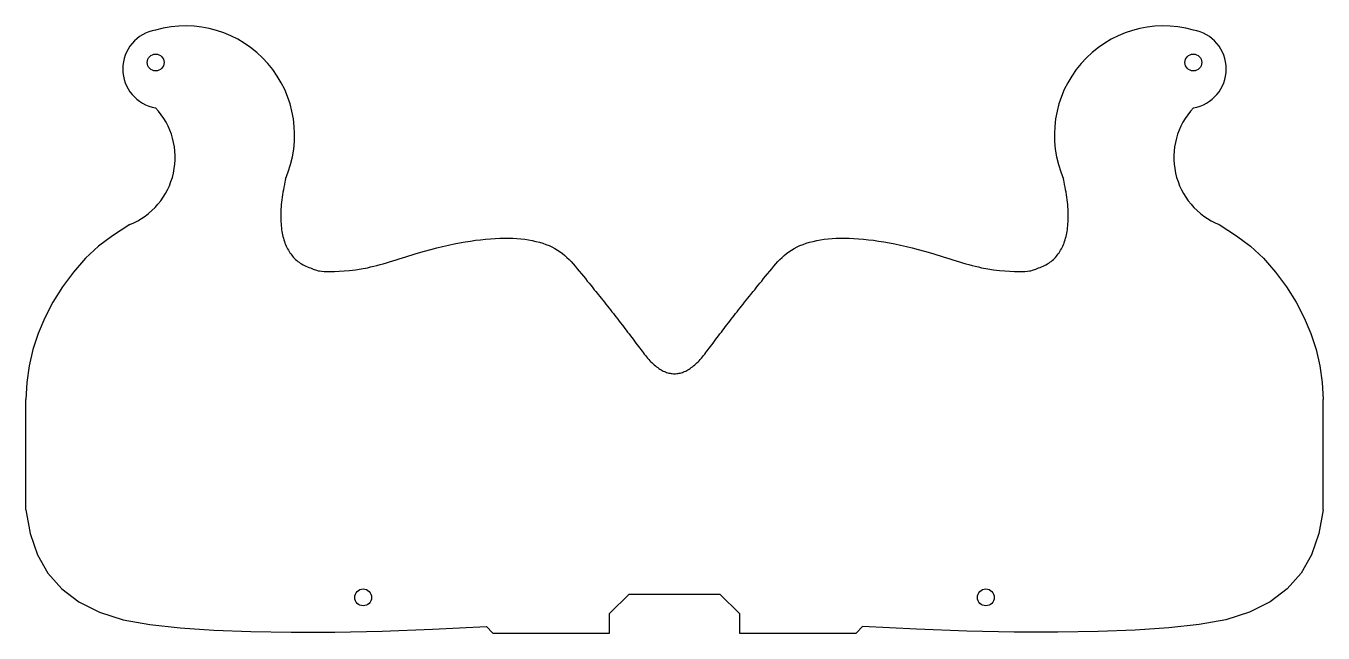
# Model space of a CAD drawing. Header units: millimetres. Extents: x -100 to 100, y 0 to 94.
import ezdxf

# ---------------------------------------------------------------- set-up
doc = ezdxf.new("R2010")
doc.units = ezdxf.units.MM
doc.layers.get('0').update_dxf_attribs({"linetype": 'CONTINUOUS'})
doc.layers.add('Sketch004', color=7, linetype='CONTINUOUS')

msp = doc.modelspace()

# ---------------------------------------------------------------- linework, layer by layer
for p, q in [((-10, 3), (-7, 6)), ((-7, 6), (0, 6)), ((0, 6), (7, 6)), ((7, 6), (10, 3)), ((-10, 0), (-10, 3)), ((10, 3), (10, 0)), ((-28, 0), (-10, 0)), ((10, 0), (28, 0))]:
    msp.add_line(p, q)
for centre, radius, start, end in [((-79, 87), 6.08, 99.4623, 260.5377), ((-75.42, 76.79), 16.85, 336.2391, 105.7791), ((75.42, 76.79), 16.85, 74.2209, 203.7609), ((79, 87), 6.08, 279.4623, 80.5377), ((-88.16, 73.37), 11.17, 291.876, 43.0663), ((88.16, 73.37), 11.17, 136.9337, 248.124)]:
    msp.add_arc(centre, radius, start, end)
msp.add_open_spline([(-60, 70), (-64.24, 50.61), (-21.88, 64.48), (-9.69, 49.8), (0, 36.73), (9.69, 49.8), (21.88, 64.48), (64.24, 50.61), (60, 70)], degree=2)
at = {"layer": 'Sketch004'}
for p, q in [((-84, 63), (-86.64, 61.24)), ((84, 63), (86.64, 61.24)), ((-86.64, 61.24), (-88.79, 59.67)), ((86.64, 61.24), (88.79, 59.67)), ((-88.79, 59.67), (-90.81, 57.82)), ((88.79, 59.67), (90.81, 57.82)), ((-90.81, 57.82), (-92.69, 55.68)), ((90.81, 57.82), (92.69, 55.68)), ((-92.69, 55.68), (-94.38, 53.38)), ((92.69, 55.68), (94.38, 53.38)), ((-94.38, 53.38), (-95.86, 51.03)), ((94.38, 53.38), (95.86, 51.03)), ((-95.86, 51.03), (-97.1, 48.64)), ((95.86, 51.03), (97.1, 48.64)), ((-97.1, 48.64), (-98.13, 46.21)), ((97.1, 48.64), (98.13, 46.21)), ((-98.13, 46.21), (-98.93, 43.72)), ((98.13, 46.21), (98.93, 43.72)), ((-98.93, 43.72), (-99.51, 41.19)), ((98.93, 43.72), (99.51, 41.19)), ((-99.51, 41.19), (-99.87, 38.62)), ((99.51, 41.19), (99.87, 38.62)), ((-99.87, 38.62), (-100, 36)), ((99.87, 38.62), (100, 36)), ((-100, 19), (-100, 36)), ((100, 19), (100, 36)), ((-100, 19), (-99.37, 15.33)), ((100, 19), (99.37, 15.33)), ((-99.37, 15.33), (-98.24, 12.08)), ((99.37, 15.33), (98.24, 12.08)), ((-98.24, 12.08), (-96.6, 9.25)), ((98.24, 12.08), (96.6, 9.25)), ((-96.6, 9.25), (-94.46, 6.83)), ((96.6, 9.25), (94.46, 6.83)), ((-94.46, 6.83), (-91.82, 4.82)), ((94.46, 6.83), (91.82, 4.82)), ((-91.82, 4.82), (-88.68, 3.23)), ((91.82, 4.82), (88.68, 3.23)), ((-88.68, 3.23), (-85.03, 2.06)), ((-85.03, 2.06), (-80.88, 1.3)), ((85.03, 2.06), (80.88, 1.3)), ((88.68, 3.23), (85.03, 2.06)), ((-80.88, 1.3), (-76.22, 0.81)), ((-76.22, 0.81), (-71.03, 0.46)), ((-71.03, 0.46), (-65.33, 0.23)), ((-65.33, 0.23), (-59.11, 0.12)), ((-59.11, 0.12), (-52.36, 0.15)), ((-52.36, 0.15), (-45.09, 0.31)), ((-45.09, 0.31), (-37.31, 0.59)), ((-37.31, 0.59), (-29, 1)), ((-28, 0), (-29, 1)), ((28, 0), (29, 1)), ((37.31, 0.59), (29, 1)), ((45.09, 0.31), (37.31, 0.59)), ((52.36, 0.15), (45.09, 0.31)), ((59.11, 0.12), (52.36, 0.15)), ((65.33, 0.23), (59.11, 0.12)), ((71.03, 0.46), (65.33, 0.23)), ((76.22, 0.81), (71.03, 0.46)), ((80.88, 1.3), (76.22, 0.81))]:
    msp.add_line(p, q, dxfattribs=at)
for centre in [(-80, 88), (80, 88), (-48, 5.5), (48, 5.5)]:
    msp.add_circle(centre, 1.3, dxfattribs=at)

doc.saveas('drawing.dxf')
